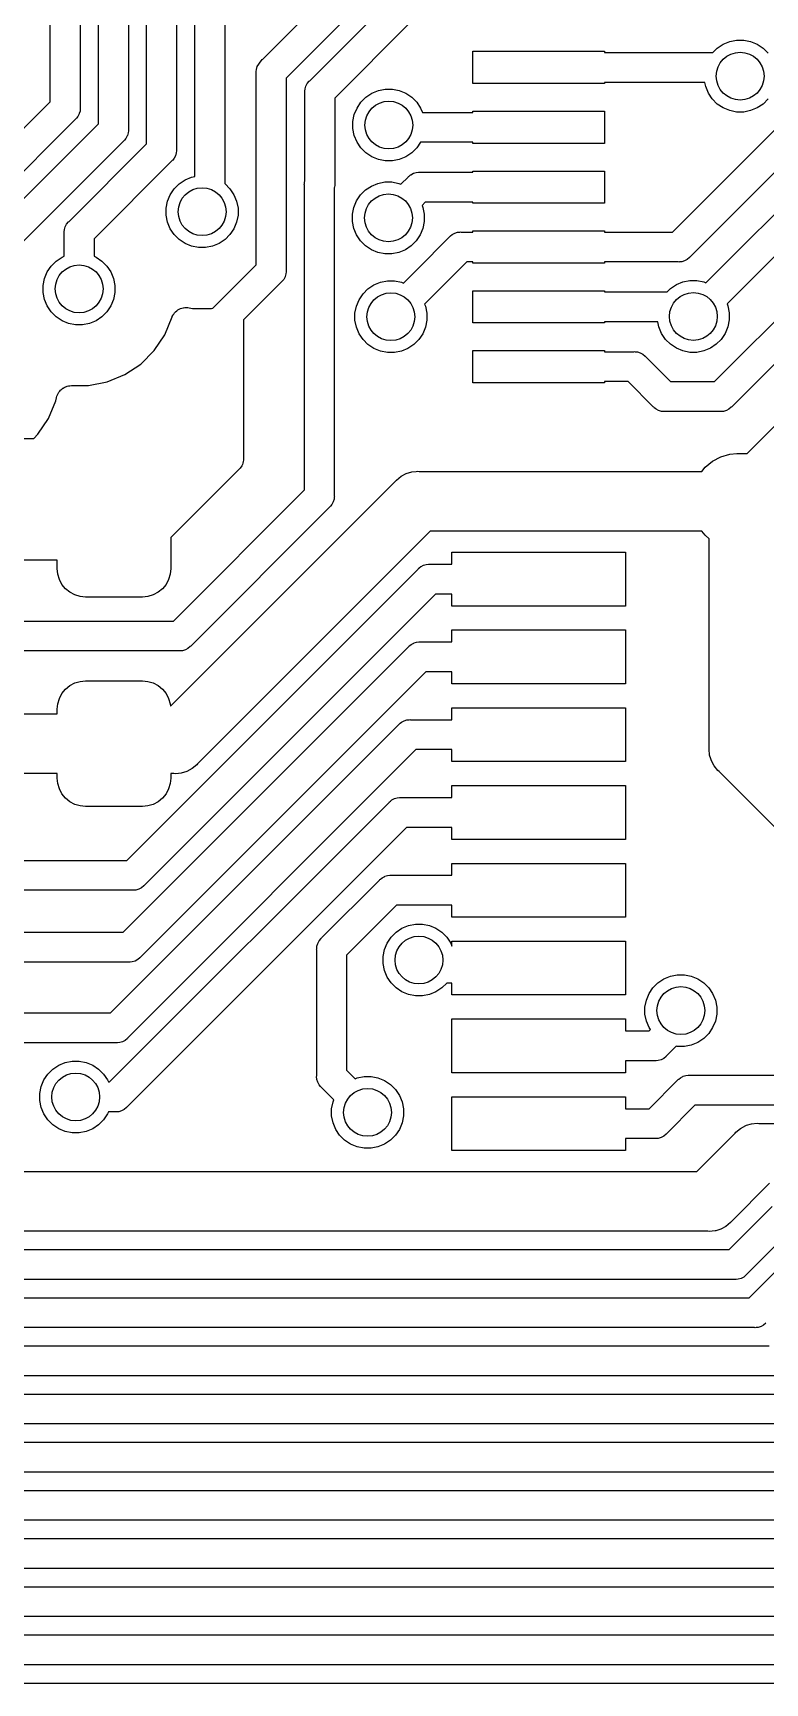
# Model space of a CAD drawing. Extents: x 3.61 to 7.55, y -5.8 to -3.38.
# Drawn here: x 6.06 to 6.301, y -4.994 to -4.451 of the extents above; entities that cross this region are included whole.
import ezdxf

# ---------------------------------------------------------------- set-up
doc = ezdxf.new("R2010")
doc.units = 0
doc.header["$MEASUREMENT"] = 0
doc.layers.add('BLACK', color=7, linetype='CONTINUOUS')

msp = doc.modelspace()

# ---------------------------------------------------------------- linework, layer by layer
at = {"layer": 'BLACK', "linetype": 'CONTINUOUS'}
for p, q in [((6.06566, -4.47392), (6.06566, -4.3603)), ((6.0755, -4.36209), (6.0755, -4.47572)), ((6.0815, -4.48113), (6.0815, -4.36686)), ((6.09135, -4.36866), (6.09135, -4.48292)), ((6.09735, -4.4877), (6.09735, -4.37342)), ((6.10719, -4.37522), (6.10719, -4.48949)), ((6.11319, -4.49848), (6.11319, -4.37998)), ((6.12303, -4.38178), (6.12303, -4.50079)), ((6.27044, -4.51673), (6.38615, -4.40102)), ((6.39438, -4.40671), (6.27613, -4.52496)), ((6.28578, -4.52904), (6.40199, -4.41282)), ((6.13558, -4.45982), (6.17548, -4.41992)), ((6.41022, -4.41851), (6.29274, -4.536)), ((6.18117, -4.42815), (6.14326, -4.46606)), ((6.15101, -4.46697), (6.17838, -4.4396)), ((6.29493, -4.58957), (6.44352, -4.44097)), ((6.18407, -4.44783), (6.15924, -4.47266)), ((6.28372, -4.45768), (6.28514, -4.45626)), ((6.28514, -4.45626), (6.28707, -4.45497)), ((6.28707, -4.45497), (6.28922, -4.45408)), ((6.28922, -4.45408), (6.2915, -4.45362)), ((6.2915, -4.45362), (6.29383, -4.45362)), ((6.29383, -4.45362), (6.29611, -4.45408)), ((6.29611, -4.45408), (6.29826, -4.45497)), ((6.29826, -4.45497), (6.30019, -4.45626)), ((6.30019, -4.45626), (6.30184, -4.45791)), ((6.13377, -4.4623), (6.13423, -4.46145)), ((6.13423, -4.46145), (6.13469, -4.46088)), ((6.13469, -4.46088), (6.13478, -4.46073)), ((6.13478, -4.46073), (6.13539, -4.45998)), ((6.13539, -4.45998), (6.13558, -4.45982)), ((6.20472, -4.46791), (6.20472, -4.45728)), ((6.20472, -4.45728), (6.24803, -4.45728)), ((6.24803, -4.45728), (6.24803, -4.45768)), ((6.24803, -4.45768), (6.28372, -4.45768)), ((6.1334, -4.46419), (6.13342, -4.46395)), ((6.13342, -4.46444), (6.1334, -4.46419)), ((6.13342, -4.46395), (6.13349, -4.46323)), ((6.13342, -4.46395), (6.13342, -4.46395)), ((6.13342, -4.5275), (6.13342, -4.46444)), ((6.13349, -4.46323), (6.13377, -4.4623)), ((6.14326, -4.46606), (6.14326, -4.5293)), ((6.1502, -4.46788), (6.15082, -4.46713)), ((6.15082, -4.46713), (6.15101, -4.46697)), ((6.14937, -4.47063), (6.14939, -4.47038)), ((6.14939, -4.47087), (6.14937, -4.47063)), ((6.14939, -4.47038), (6.14947, -4.46966)), ((6.14939, -4.47038), (6.14939, -4.47038)), ((6.1494, -4.49999), (6.14939, -4.47087)), ((6.14947, -4.46966), (6.14975, -4.46873)), ((6.14975, -4.46873), (6.1502, -4.46788)), ((6.15924, -4.47266), (6.15924, -4.50078)), ((6.16787, -4.47401), (6.16952, -4.47236)), ((6.16952, -4.47236), (6.17145, -4.47107)), ((6.17145, -4.47107), (6.1736, -4.47018)), ((6.1736, -4.47018), (6.17589, -4.46973)), ((6.17589, -4.46973), (6.17821, -4.46973)), ((6.17821, -4.46973), (6.18049, -4.47018)), ((6.18049, -4.47018), (6.18264, -4.47107)), ((6.18264, -4.47107), (6.18458, -4.47236)), ((6.18458, -4.47236), (6.18622, -4.47401)), ((6.24803, -4.46791), (6.20472, -4.46791)), ((6.28104, -4.46752), (6.24803, -4.46752)), ((6.24803, -4.46752), (6.24803, -4.46791)), ((6.28131, -4.46888), (6.28104, -4.46752)), ((6.2822, -4.47103), (6.28131, -4.46888)), ((6.28349, -4.47296), (6.2822, -4.47103)), ((5.98812, -4.55147), (6.06566, -4.47392)), ((6.07515, -4.47786), (6.07469, -4.47871)), ((6.07518, -4.47776), (6.07515, -4.47786)), ((6.07543, -4.47693), (6.07518, -4.47776)), ((6.0755, -4.4762), (6.07543, -4.47693)), ((6.0755, -4.47572), (6.07553, -4.47596)), ((6.07553, -4.47596), (6.0755, -4.4762)), ((6.0755, -4.4762), (6.0755, -4.4762)), ((6.16524, -4.48037), (6.16569, -4.47809)), ((6.16569, -4.47809), (6.16658, -4.47594)), ((6.16658, -4.47594), (6.16787, -4.47401)), ((6.18622, -4.47401), (6.18752, -4.47594)), ((6.18752, -4.47594), (6.1881, -4.47736)), ((6.1881, -4.47736), (6.20472, -4.47736)), ((6.20472, -4.47736), (6.20472, -4.47697)), ((6.20472, -4.47697), (6.24803, -4.47697)), ((6.24803, -4.47697), (6.24803, -4.4876)), ((6.28514, -4.47461), (6.28349, -4.47296)), ((6.28707, -4.4759), (6.28514, -4.47461)), ((6.28922, -4.47679), (6.28707, -4.4759)), ((6.2915, -4.47725), (6.28922, -4.47679)), ((6.29383, -4.47725), (6.2915, -4.47725)), ((6.29611, -4.47679), (6.29383, -4.47725)), ((6.29826, -4.4759), (6.29611, -4.47679)), ((6.30019, -4.47461), (6.29826, -4.4759)), ((6.30184, -4.47296), (6.30019, -4.47461)), ((6.07389, -4.47961), (5.99709, -4.55641)), ((6.03358, -4.52905), (6.0815, -4.48113)), ((6.07408, -4.47946), (6.07389, -4.47961)), ((6.07425, -4.47925), (6.07408, -4.47946)), ((6.07469, -4.47871), (6.07425, -4.47925)), ((6.09135, -4.48341), (6.09127, -4.48413)), ((6.09135, -4.48292), (6.09137, -4.48317)), ((6.09137, -4.48317), (6.09135, -4.48341)), ((6.09135, -4.48341), (6.09135, -4.48341)), ((6.16524, -4.4827), (6.16524, -4.48037)), ((6.16569, -4.48498), (6.16524, -4.4827)), ((6.08973, -4.48682), (6.04181, -4.53474)), ((6.07182, -4.51322), (6.09735, -4.4877)), ((6.08992, -4.48666), (6.08973, -4.48682)), ((6.09007, -4.48647), (6.08992, -4.48666)), ((6.09054, -4.48591), (6.09007, -4.48647)), ((6.09007, -4.48647), (6.09007, -4.48647)), ((6.09099, -4.48506), (6.09054, -4.48591)), ((6.09102, -4.48497), (6.09099, -4.48506)), ((6.09127, -4.48413), (6.09102, -4.48497)), ((6.16658, -4.48713), (6.16569, -4.48498)), ((6.16787, -4.48907), (6.16658, -4.48713)), ((6.18747, -4.4872), (6.18622, -4.48907)), ((6.20472, -4.4872), (6.18747, -4.4872)), ((6.20472, -4.4876), (6.20472, -4.4872)), ((6.24803, -4.4876), (6.20472, -4.4876)), ((6.10558, -4.49339), (6.08005, -4.51891)), ((6.10576, -4.49323), (6.10558, -4.49339)), ((6.10592, -4.49305), (6.10576, -4.49323)), ((6.10638, -4.49248), (6.10592, -4.49305)), ((6.10592, -4.49305), (6.10592, -4.49305)), ((6.10639, -4.49245), (6.10638, -4.49248)), ((6.10684, -4.49163), (6.10639, -4.49245)), ((6.10712, -4.4907), (6.10684, -4.49163)), ((6.10719, -4.48998), (6.10712, -4.4907)), ((6.10719, -4.48949), (6.10721, -4.48974)), ((6.10721, -4.48974), (6.10719, -4.48998)), ((6.10719, -4.48998), (6.10719, -4.48998)), ((6.16952, -4.49071), (6.16787, -4.48907)), ((6.17145, -4.492), (6.16952, -4.49071)), ((6.1736, -4.49289), (6.17145, -4.492)), ((6.17589, -4.49335), (6.1736, -4.49289)), ((6.17821, -4.49335), (6.17589, -4.49335)), ((6.18049, -4.49289), (6.17821, -4.49335)), ((6.18264, -4.492), (6.18049, -4.49289)), ((6.18458, -4.49071), (6.18264, -4.492)), ((6.18622, -4.48907), (6.18458, -4.49071)), ((6.10808, -4.50086), (6.11001, -4.49957)), ((6.11001, -4.49957), (6.11216, -4.49868)), ((6.11216, -4.49868), (6.11319, -4.49848)), ((6.18104, -4.50099), (6.18337, -4.49866)), ((6.18337, -4.49866), (6.18352, -4.49847)), ((6.18352, -4.49847), (6.18371, -4.49832)), ((6.18371, -4.49832), (6.18417, -4.49794)), ((6.18371, -4.49832), (6.18371, -4.49832)), ((6.18417, -4.49794), (6.18427, -4.49786)), ((6.18427, -4.49786), (6.18512, -4.4974)), ((6.18512, -4.4974), (6.18605, -4.49712)), ((6.18605, -4.49712), (6.18677, -4.49705)), ((6.18677, -4.49705), (6.18702, -4.49702)), ((6.18677, -4.49705), (6.18677, -4.49705)), ((6.18702, -4.49702), (6.18726, -4.49705)), ((6.18726, -4.49705), (6.20472, -4.49705)), ((6.20472, -4.49705), (6.20472, -4.49665)), ((6.20472, -4.49665), (6.24803, -4.49665)), ((6.24803, -4.49665), (6.24803, -4.50728)), ((6.10425, -4.50659), (6.10514, -4.50444)), ((6.10514, -4.50444), (6.10644, -4.50251)), ((6.10644, -4.50251), (6.10808, -4.50086)), ((6.12303, -4.50079), (6.12314, -4.50086)), ((6.12314, -4.50086), (6.12478, -4.50251)), ((6.12478, -4.50251), (6.12608, -4.50444)), ((6.12608, -4.50444), (6.12697, -4.50659)), ((6.14924, -4.50116), (6.14926, -4.50091)), ((6.14926, -4.5014), (6.14924, -4.50116)), ((6.14926, -4.50091), (6.14933, -4.50019)), ((6.14926, -4.50091), (6.14926, -4.50091)), ((6.14926, -4.60159), (6.14926, -4.5014)), ((6.14933, -4.50019), (6.1494, -4.49999)), ((6.15917, -4.50199), (6.15911, -4.50219)), ((6.15911, -4.50219), (6.15911, -4.60338)), ((6.15924, -4.50127), (6.15917, -4.50199)), ((6.15924, -4.50078), (6.15926, -4.50102)), ((6.15926, -4.50102), (6.15924, -4.50127)), ((6.15924, -4.50127), (6.15924, -4.50127)), ((6.16645, -4.50647), (6.16774, -4.50454)), ((6.16774, -4.50454), (6.16939, -4.50289)), ((6.16939, -4.50289), (6.17132, -4.5016)), ((6.17132, -4.5016), (6.17347, -4.50071)), ((6.17347, -4.50071), (6.17575, -4.50026)), ((6.17575, -4.50026), (6.17808, -4.50026)), ((6.17808, -4.50026), (6.18036, -4.50071)), ((6.18036, -4.50071), (6.18104, -4.50099)), ((6.1038, -4.50887), (6.10425, -4.50659)), ((6.1038, -4.5112), (6.1038, -4.50887)), ((6.12697, -4.50659), (6.12742, -4.50887)), ((6.12742, -4.50887), (6.12742, -4.5112)), ((6.16511, -4.5109), (6.16556, -4.50862)), ((6.16556, -4.50862), (6.16645, -4.50647)), ((6.18905, -4.50689), (6.188, -4.50795)), ((6.188, -4.50795), (6.18827, -4.50862)), ((6.18827, -4.50862), (6.18873, -4.5109)), ((6.20472, -4.50689), (6.18905, -4.50689)), ((6.20472, -4.50728), (6.20472, -4.50689)), ((6.24803, -4.50728), (6.20472, -4.50728)), ((6.07021, -4.51663), (6.07028, -4.51591)), ((6.07028, -4.51591), (6.07056, -4.51498)), ((6.07056, -4.51498), (6.07102, -4.51413)), ((6.07102, -4.51413), (6.07163, -4.51338)), ((6.07163, -4.51338), (6.07182, -4.51322)), ((6.10425, -4.51348), (6.1038, -4.5112)), ((6.10514, -4.51563), (6.10425, -4.51348)), ((6.10644, -4.51757), (6.10514, -4.51563)), ((6.12608, -4.51563), (6.12478, -4.51757)), ((6.12697, -4.51348), (6.12608, -4.51563)), ((6.12742, -4.5112), (6.12697, -4.51348)), ((6.16511, -4.51323), (6.16511, -4.5109)), ((6.16556, -4.51551), (6.16511, -4.51323)), ((6.16645, -4.51766), (6.16556, -4.51551)), ((6.18827, -4.51551), (6.18738, -4.51766)), ((6.18873, -4.51323), (6.18827, -4.51551)), ((6.18873, -4.5109), (6.18873, -4.51323)), ((6.07019, -4.51687), (6.07021, -4.51663)), ((6.07021, -4.51711), (6.07019, -4.51687)), ((6.07021, -4.51663), (6.07021, -4.51663)), ((6.07021, -4.52469), (6.07021, -4.51711)), ((6.08005, -4.51891), (6.08005, -4.52469)), ((6.10808, -4.51921), (6.10644, -4.51757)), ((6.11001, -4.5205), (6.10808, -4.51921)), ((6.11216, -4.52139), (6.11001, -4.5205)), ((6.11445, -4.52185), (6.11216, -4.52139)), ((6.11905, -4.52139), (6.11677, -4.52185)), ((6.1212, -4.5205), (6.11905, -4.52139)), ((6.12314, -4.51921), (6.1212, -4.5205)), ((6.12478, -4.51757), (6.12314, -4.51921)), ((6.16774, -4.5196), (6.16645, -4.51766)), ((6.16939, -4.52124), (6.16774, -4.5196)), ((6.17132, -4.52253), (6.16939, -4.52124)), ((6.18445, -4.52124), (6.18251, -4.52253)), ((6.18609, -4.5196), (6.18445, -4.52124)), ((6.18738, -4.51766), (6.18609, -4.5196)), ((6.18622, -4.52913), (6.19701, -4.51834)), ((6.19701, -4.51834), (6.19716, -4.51816)), ((6.19716, -4.51816), (6.19735, -4.518)), ((6.19735, -4.518), (6.19791, -4.51754)), ((6.19735, -4.518), (6.19735, -4.518)), ((6.19791, -4.51754), (6.19877, -4.51708)), ((6.19791, -4.51754), (6.19791, -4.51754)), ((6.19791, -4.51754), (6.19791, -4.51754)), ((6.19877, -4.51708), (6.19969, -4.5168)), ((6.19969, -4.5168), (6.20042, -4.51673)), ((6.20042, -4.51673), (6.20066, -4.51671)), ((6.20042, -4.51673), (6.20042, -4.51673)), ((6.20066, -4.51671), (6.2009, -4.51673)), ((6.2009, -4.51673), (6.20472, -4.51673)), ((6.20472, -4.51673), (6.20472, -4.51634)), ((6.20472, -4.51634), (6.24803, -4.51634)), ((6.24803, -4.51634), (6.24803, -4.51673)), ((6.24803, -4.51673), (6.27044, -4.51673)), ((6.28419, -4.56594), (6.33108, -4.51906)), ((6.06596, -4.52791), (6.0676, -4.52626)), ((6.0676, -4.52626), (6.06954, -4.52497)), ((6.06954, -4.52497), (6.07021, -4.52469)), ((6.08005, -4.52469), (6.08072, -4.52497)), ((6.08072, -4.52497), (6.08266, -4.52626)), ((6.08266, -4.52626), (6.0843, -4.52791)), ((6.11677, -4.52185), (6.11445, -4.52185)), ((6.17347, -4.52342), (6.17132, -4.52253)), ((6.17575, -4.52388), (6.17347, -4.52342)), ((6.17808, -4.52388), (6.17575, -4.52388)), ((6.18036, -4.52342), (6.17808, -4.52388)), ((6.18251, -4.52253), (6.18036, -4.52342)), ((6.2027, -4.52657), (6.19318, -4.53609)), ((6.20472, -4.52657), (6.2027, -4.52657)), ((6.20472, -4.52697), (6.20472, -4.52657)), ((6.24803, -4.52697), (6.20472, -4.52697)), ((6.27223, -4.52657), (6.24803, -4.52657)), ((6.24803, -4.52657), (6.24803, -4.52697)), ((6.27247, -4.5266), (6.27223, -4.52657)), ((6.27272, -4.52657), (6.27247, -4.5266)), ((6.27344, -4.5265), (6.27272, -4.52657)), ((6.27272, -4.52657), (6.27272, -4.52657)), ((6.27437, -4.52622), (6.27344, -4.5265)), ((6.27522, -4.52577), (6.27437, -4.52622)), ((6.27597, -4.52515), (6.27522, -4.52577)), ((6.27613, -4.52496), (6.27597, -4.52515)), ((6.33804, -4.52602), (6.28988, -4.57418)), ((6.06332, -4.53427), (6.06377, -4.53199)), ((6.06377, -4.53199), (6.06466, -4.52984)), ((6.06466, -4.52984), (6.06596, -4.52791)), ((6.0843, -4.52791), (6.0856, -4.52984)), ((6.0856, -4.52984), (6.08649, -4.53199)), ((6.08649, -4.53199), (6.08694, -4.53427)), ((6.11916, -4.54177), (6.13342, -4.5275)), ((6.14245, -4.53229), (6.14199, -4.53285)), ((6.14291, -4.53143), (6.14245, -4.53229)), ((6.14293, -4.53138), (6.14291, -4.53143)), ((6.14319, -4.53051), (6.14293, -4.53138)), ((6.14326, -4.52978), (6.14319, -4.53051)), ((6.14326, -4.5293), (6.14329, -4.52954)), ((6.14329, -4.52954), (6.14326, -4.52978)), ((6.14326, -4.52978), (6.14326, -4.52978)), ((6.18184, -4.53351), (6.18622, -4.52913)), ((6.18622, -4.52913), (6.18622, -4.52913)), ((6.28139, -4.53342), (6.28578, -4.52904)), ((6.28578, -4.52904), (6.28578, -4.52904)), ((6.06332, -4.5366), (6.06332, -4.53427)), ((6.06377, -4.53888), (6.06332, -4.5366)), ((6.08694, -4.5366), (6.08649, -4.53888)), ((6.08694, -4.53427), (6.08694, -4.5366)), ((6.14165, -4.53319), (6.12924, -4.5456)), ((6.14184, -4.53304), (6.14165, -4.53319)), ((6.14199, -4.53285), (6.14184, -4.53304)), ((6.14199, -4.53285), (6.14199, -4.53285)), ((6.16725, -4.539), (6.16855, -4.53706)), ((6.16855, -4.53706), (6.17019, -4.53542)), ((6.17019, -4.53542), (6.17213, -4.53412)), ((6.17213, -4.53412), (6.17428, -4.53323)), ((6.17428, -4.53323), (6.17656, -4.53278)), ((6.17656, -4.53278), (6.17888, -4.53278)), ((6.17888, -4.53278), (6.18117, -4.53323)), ((6.18117, -4.53323), (6.18184, -4.53351)), ((6.19318, -4.53609), (6.1888, -4.54047)), ((6.19318, -4.53609), (6.19318, -4.53609)), ((6.20472, -4.54665), (6.20472, -4.53602)), ((6.20472, -4.53602), (6.24803, -4.53602)), ((6.24803, -4.53602), (6.24803, -4.53642)), ((6.24803, -4.53642), (6.26865, -4.53642)), ((6.26865, -4.53642), (6.26975, -4.53533)), ((6.26975, -4.53533), (6.27168, -4.53403)), ((6.27168, -4.53403), (6.27383, -4.53314)), ((6.27383, -4.53314), (6.27611, -4.53269)), ((6.27611, -4.53269), (6.27844, -4.53269)), ((6.27844, -4.53269), (6.28072, -4.53314)), ((6.28072, -4.53314), (6.28139, -4.53342)), ((6.29274, -4.536), (6.28835, -4.54038)), ((6.29274, -4.536), (6.29274, -4.536)), ((6.06466, -4.54103), (6.06377, -4.53888)), ((6.06596, -4.54297), (6.06466, -4.54103)), ((6.0676, -4.54461), (6.06596, -4.54297)), ((6.0843, -4.54297), (6.08266, -4.54461)), ((6.0856, -4.54103), (6.0843, -4.54297)), ((6.08649, -4.53888), (6.0856, -4.54103)), ((6.10656, -4.54334), (6.10686, -4.54298)), ((6.10686, -4.54298), (6.10687, -4.54297)), ((6.10687, -4.54297), (6.10689, -4.54295)), ((6.10689, -4.54295), (6.10725, -4.54266)), ((6.10725, -4.54266), (6.10762, -4.54236)), ((6.10762, -4.54236), (6.10763, -4.54235)), ((6.10763, -4.54235), (6.10765, -4.54234)), ((6.10765, -4.54234), (6.10806, -4.54213)), ((6.10806, -4.54213), (6.10848, -4.54191)), ((6.10848, -4.54191), (6.1085, -4.5419)), ((6.1085, -4.5419), (6.10851, -4.54189)), ((6.10851, -4.54189), (6.10897, -4.54176)), ((6.10897, -4.54176), (6.10941, -4.54162)), ((6.10941, -4.54162), (6.10943, -4.54162)), ((6.10943, -4.54162), (6.10945, -4.54162)), ((6.10945, -4.54162), (6.10992, -4.54157)), ((6.10992, -4.54157), (6.11038, -4.54153)), ((6.11038, -4.54153), (6.1104, -4.54153)), ((6.1104, -4.54153), (6.11042, -4.54153)), ((6.11042, -4.54153), (6.11089, -4.54158)), ((6.11089, -4.54158), (6.11136, -4.54163)), ((6.11136, -4.54163), (6.11248, -4.54185)), ((6.11248, -4.54185), (6.11874, -4.54185)), ((6.11874, -4.54185), (6.11916, -4.54177)), ((6.16591, -4.54343), (6.16636, -4.54115)), ((6.16636, -4.54115), (6.16725, -4.539)), ((6.1888, -4.54047), (6.18908, -4.54115)), ((6.18908, -4.54115), (6.18953, -4.54343)), ((6.28835, -4.54038), (6.28863, -4.54105)), ((6.28863, -4.54105), (6.28909, -4.54334)), ((6.06954, -4.5459), (6.0676, -4.54461)), ((6.07168, -4.5468), (6.06954, -4.5459)), ((6.07397, -4.54725), (6.07168, -4.5468)), ((6.07629, -4.54725), (6.07397, -4.54725)), ((6.07858, -4.5468), (6.07629, -4.54725)), ((6.08072, -4.5459), (6.07858, -4.5468)), ((6.08266, -4.54461), (6.08072, -4.5459)), ((6.10332, -4.55051), (6.10576, -4.54462)), ((6.10576, -4.54462), (6.10577, -4.54459)), ((6.10577, -4.54459), (6.10579, -4.54455)), ((6.10577, -4.54459), (6.10577, -4.54459)), ((6.10577, -4.54459), (6.10577, -4.54459)), ((6.10579, -4.54455), (6.10601, -4.54414)), ((6.10601, -4.54414), (6.10624, -4.54373)), ((6.10624, -4.54373), (6.10625, -4.54371)), ((6.10625, -4.54371), (6.10626, -4.5437)), ((6.10626, -4.5437), (6.10656, -4.54334)), ((6.12924, -4.5456), (6.12926, -4.54585)), ((6.12926, -4.54585), (6.12926, -4.59123)), ((6.16591, -4.54575), (6.16591, -4.54343)), ((6.16636, -4.54804), (6.16591, -4.54575)), ((6.16725, -4.55019), (6.16636, -4.54804)), ((6.18908, -4.54804), (6.18819, -4.55019)), ((6.18953, -4.54575), (6.18908, -4.54804)), ((6.18953, -4.54343), (6.18953, -4.54575)), ((6.24803, -4.54665), (6.20472, -4.54665)), ((6.26558, -4.54626), (6.24803, -4.54626)), ((6.24803, -4.54626), (6.24803, -4.54665)), ((6.26592, -4.54794), (6.26558, -4.54626)), ((6.26681, -4.55009), (6.26592, -4.54794)), ((6.28863, -4.54794), (6.28774, -4.55009)), ((6.28909, -4.54566), (6.28863, -4.54794)), ((6.28909, -4.54334), (6.28909, -4.54566)), ((6.09984, -4.55572), (6.10332, -4.55051)), ((6.16855, -4.55212), (6.16725, -4.55019)), ((6.17019, -4.55377), (6.16855, -4.55212)), ((6.17213, -4.55506), (6.17019, -4.55377)), ((6.18525, -4.55377), (6.18332, -4.55506)), ((6.1869, -4.55212), (6.18525, -4.55377)), ((6.18819, -4.55019), (6.1869, -4.55212)), ((6.2681, -4.55203), (6.26681, -4.55009)), ((6.26975, -4.55367), (6.2681, -4.55203)), ((6.27168, -4.55497), (6.26975, -4.55367)), ((6.2848, -4.55367), (6.28287, -4.55497)), ((6.28645, -4.55203), (6.2848, -4.55367)), ((6.28774, -4.55009), (6.28645, -4.55203)), ((6.09541, -4.56015), (6.09984, -4.55572)), ((6.17428, -4.55595), (6.17213, -4.55506)), ((6.17656, -4.5564), (6.17428, -4.55595)), ((6.17888, -4.5564), (6.17656, -4.5564)), ((6.18117, -4.55595), (6.17888, -4.5564)), ((6.18332, -4.55506), (6.18117, -4.55595)), ((6.20472, -4.56634), (6.20472, -4.55571)), ((6.20472, -4.55571), (6.24803, -4.55571)), ((6.24803, -4.55571), (6.24803, -4.5561)), ((6.24803, -4.5561), (6.25763, -4.5561)), ((6.25763, -4.5561), (6.25787, -4.55608)), ((6.25787, -4.55608), (6.25812, -4.5561)), ((6.25812, -4.5561), (6.25812, -4.5561)), ((6.25812, -4.5561), (6.25884, -4.55617)), ((6.25884, -4.55617), (6.25977, -4.55645)), ((6.25977, -4.55645), (6.26062, -4.55691)), ((6.26062, -4.55691), (6.26137, -4.55753)), ((6.26137, -4.55753), (6.26152, -4.55771)), ((6.26152, -4.55771), (6.26975, -4.56594)), ((6.27383, -4.55586), (6.27168, -4.55497)), ((6.27611, -4.55631), (6.27383, -4.55586)), ((6.27844, -4.55631), (6.27611, -4.55631)), ((6.28072, -4.55586), (6.27844, -4.55631)), ((6.28287, -4.55497), (6.28072, -4.55586)), ((6.08441, -4.56603), (6.0902, -4.56363)), ((6.0902, -4.56363), (6.09541, -4.56015)), ((6.06783, -4.57076), (6.06797, -4.57031)), ((6.06797, -4.57031), (6.06798, -4.57029)), ((6.06798, -4.57029), (6.06799, -4.57028)), ((6.06799, -4.57028), (6.06822, -4.56986)), ((6.06822, -4.56986), (6.06844, -4.56945)), ((6.06844, -4.56945), (6.06845, -4.56944)), ((6.06845, -4.56944), (6.06846, -4.56942)), ((6.06846, -4.56942), (6.06876, -4.56906)), ((6.06876, -4.56906), (6.06906, -4.5687)), ((6.06906, -4.5687), (6.06907, -4.56869)), ((6.06907, -4.56869), (6.06909, -4.56867)), ((6.06909, -4.56867), (6.06945, -4.56838)), ((6.06945, -4.56838), (6.06982, -4.56808)), ((6.06982, -4.56808), (6.06983, -4.56808)), ((6.06983, -4.56808), (6.06985, -4.56806)), ((6.06985, -4.56806), (6.07026, -4.56785)), ((6.07026, -4.56785), (6.07068, -4.56763)), ((6.07068, -4.56763), (6.0707, -4.56762)), ((6.0707, -4.56762), (6.07071, -4.56761)), ((6.07071, -4.56761), (6.07116, -4.56748)), ((6.07116, -4.56748), (6.07161, -4.56734)), ((6.07161, -4.56734), (6.07163, -4.56734)), ((6.07163, -4.56734), (6.07165, -4.56734)), ((6.07165, -4.56734), (6.07212, -4.56729)), ((6.07212, -4.56729), (6.07258, -4.56725)), ((6.07258, -4.56725), (6.07826, -4.56725)), ((6.07826, -4.56725), (6.08441, -4.56603)), ((6.24803, -4.56634), (6.20472, -4.56634)), ((6.25584, -4.56594), (6.24803, -4.56594)), ((6.24803, -4.56594), (6.24803, -4.56634)), ((6.26407, -4.57418), (6.25584, -4.56594)), ((6.26975, -4.56594), (6.28419, -4.56594)), ((6.06508, -4.57806), (6.06748, -4.57227)), ((6.06748, -4.57227), (6.06768, -4.57127)), ((6.06768, -4.57124), (6.06769, -4.57121)), ((6.06768, -4.57127), (6.06768, -4.57124)), ((6.06768, -4.57124), (6.06768, -4.57124)), ((6.06768, -4.57124), (6.06768, -4.57124)), ((6.06769, -4.57121), (6.06783, -4.57076)), ((6.26422, -4.57436), (6.26407, -4.57418)), ((6.26441, -4.57452), (6.26422, -4.57436)), ((6.26487, -4.5749), (6.26441, -4.57452)), ((6.26441, -4.57452), (6.26441, -4.57452)), ((6.26497, -4.57498), (6.26487, -4.5749)), ((6.26582, -4.57543), (6.26497, -4.57498)), ((6.26675, -4.57572), (6.26582, -4.57543)), ((6.26748, -4.57579), (6.26675, -4.57572)), ((6.26772, -4.57581), (6.26748, -4.57579)), ((6.26748, -4.57579), (6.26748, -4.57579)), ((6.26796, -4.57579), (6.26772, -4.57581)), ((6.28599, -4.57579), (6.26796, -4.57579)), ((6.28623, -4.57581), (6.28599, -4.57579)), ((6.28647, -4.57579), (6.28623, -4.57581)), ((6.2872, -4.57572), (6.28647, -4.57579)), ((6.28647, -4.57579), (6.28647, -4.57579)), ((6.28812, -4.57543), (6.2872, -4.57572)), ((6.28898, -4.57498), (6.28812, -4.57543)), ((6.28973, -4.57436), (6.28898, -4.57498)), ((6.28988, -4.57418), (6.28973, -4.57436)), ((6.0616, -4.58327), (6.06508, -4.57806)), ((5.96507, -4.58465), (6.06023, -4.58465)), ((6.06023, -4.58465), (6.0616, -4.58327)), ((6.12921, -4.59176), (6.12917, -4.59222)), ((6.12926, -4.5913), (6.12921, -4.59176)), ((6.12926, -4.59123), (6.12926, -4.59125)), ((6.12926, -4.59125), (6.12926, -4.59125)), ((6.12926, -4.59125), (6.12926, -4.59125)), ((6.12926, -4.59125), (6.12926, -4.5913)), ((6.28113, -4.59413), (6.28353, -4.59216)), ((6.28353, -4.59216), (6.28627, -4.5907)), ((6.28627, -4.5907), (6.28924, -4.58979)), ((6.28924, -4.58979), (6.29155, -4.58957)), ((6.29155, -4.58957), (6.29493, -4.58957)), ((6.1278, -4.59477), (6.10531, -4.61725)), ((6.12809, -4.59441), (6.1278, -4.59477)), ((6.12839, -4.59406), (6.12809, -4.59441)), ((6.1284, -4.59403), (6.12839, -4.59406)), ((6.12842, -4.59401), (6.1284, -4.59403)), ((6.12864, -4.59361), (6.12842, -4.59401)), ((6.12886, -4.5932), (6.12864, -4.59361)), ((6.12887, -4.59318), (6.12886, -4.5932)), ((6.12888, -4.59315), (6.12887, -4.59318)), ((6.12901, -4.59271), (6.12888, -4.59315)), ((6.12915, -4.59227), (6.12901, -4.59271)), ((6.12916, -4.59224), (6.12915, -4.59227)), ((6.12917, -4.59222), (6.12916, -4.59224)), ((6.17956, -4.59832), (6.18106, -4.59709)), ((6.18106, -4.59709), (6.18277, -4.59618)), ((6.18277, -4.59618), (6.18462, -4.59561)), ((6.18462, -4.59561), (6.18607, -4.59547)), ((6.18607, -4.59547), (6.18655, -4.59542)), ((6.18607, -4.59547), (6.18607, -4.59547)), ((6.18655, -4.59542), (6.18703, -4.59547)), ((6.18703, -4.59547), (6.28003, -4.59547)), ((6.28003, -4.59547), (6.28113, -4.59413)), ((6.10522, -4.67273), (6.17925, -4.5987)), ((6.10617, -4.64469), (6.14926, -4.60159)), ((6.17925, -4.5987), (6.17956, -4.59832)), ((6.15749, -4.60728), (6.11185, -4.65292)), ((6.15768, -4.60712), (6.15749, -4.60728)), ((6.15784, -4.60693), (6.15768, -4.60712)), ((6.15828, -4.60639), (6.15784, -4.60693)), ((6.15784, -4.60693), (6.15784, -4.60693)), ((6.1583, -4.60637), (6.15828, -4.60639)), ((6.15875, -4.60552), (6.1583, -4.60637)), ((6.15904, -4.60459), (6.15875, -4.60552)), ((6.15911, -4.60387), (6.15904, -4.60459)), ((6.15911, -4.60338), (6.15913, -4.60363)), ((6.15913, -4.60363), (6.15911, -4.60387)), ((6.15911, -4.60387), (6.15911, -4.60387)), ((6.10531, -4.61725), (6.10531, -4.62746)), ((6.19063, -4.61516), (6.11413, -4.69166)), ((6.28003, -4.61516), (6.19063, -4.61516)), ((6.28113, -4.6165), (6.28003, -4.61516)), ((6.28248, -4.61761), (6.28113, -4.6165)), ((6.28248, -4.68637), (6.28248, -4.61761)), ((6.06791, -4.62469), (5.80494, -4.62469)), ((6.06791, -4.62746), (6.06791, -4.62469)), ((6.19783, -4.62598), (6.19783, -4.62205)), ((6.19783, -4.62205), (6.25492, -4.62205)), ((6.25492, -4.62205), (6.25492, -4.63976)), ((6.06809, -4.62928), (6.06791, -4.62746)), ((6.06863, -4.63104), (6.06809, -4.62928)), ((6.09085, -4.72343), (6.18667, -4.6276)), ((6.10514, -4.62928), (6.1046, -4.63104)), ((6.10531, -4.62746), (6.10514, -4.62928)), ((6.18667, -4.6276), (6.18683, -4.62741)), ((6.18683, -4.62741), (6.18702, -4.62726)), ((6.18702, -4.62725), (6.18758, -4.62679)), ((6.18702, -4.62726), (6.18702, -4.62725)), ((6.18758, -4.62679), (6.18774, -4.62671)), ((6.18774, -4.62671), (6.18843, -4.62634)), ((6.18843, -4.62634), (6.18936, -4.62606)), ((6.18936, -4.62606), (6.19008, -4.62598)), ((6.19008, -4.62598), (6.19033, -4.62596)), ((6.19008, -4.62598), (6.19008, -4.62598)), ((6.19033, -4.62596), (6.19057, -4.62598)), ((6.19057, -4.62598), (6.19783, -4.62598)), ((6.06949, -4.63266), (6.06863, -4.63104)), ((6.07065, -4.63407), (6.06949, -4.63266)), ((6.07207, -4.63524), (6.07065, -4.63407)), ((6.07369, -4.6361), (6.07207, -4.63524)), ((6.10116, -4.63524), (6.09954, -4.6361)), ((6.10258, -4.63407), (6.10116, -4.63524)), ((6.10374, -4.63266), (6.10258, -4.63407)), ((6.1046, -4.63104), (6.10374, -4.63266)), ((6.07544, -4.63663), (6.07369, -4.6361)), ((6.07726, -4.63681), (6.07544, -4.63663)), ((6.09596, -4.63681), (6.07726, -4.63681)), ((6.09779, -4.63663), (6.09596, -4.63681)), ((6.19236, -4.63583), (6.09653, -4.73166)), ((6.09954, -4.6361), (6.09779, -4.63663)), ((6.19783, -4.63583), (6.19236, -4.63583)), ((6.19783, -4.63976), (6.19783, -4.63583)), ((6.25492, -4.63976), (6.19783, -4.63976)), ((5.79421, -4.64469), (6.10617, -4.64469)), ((6.18525, -4.65193), (6.1854, -4.65188)), ((6.1854, -4.65188), (6.18618, -4.65165)), ((6.18618, -4.65165), (6.1869, -4.65157)), ((6.1869, -4.65157), (6.18714, -4.65155)), ((6.1869, -4.65157), (6.1869, -4.65157)), ((6.18714, -4.65155), (6.18738, -4.65157)), ((6.18738, -4.65157), (6.19783, -4.65157)), ((6.19783, -4.65157), (6.19783, -4.64764)), ((6.19783, -4.64764), (6.25492, -4.64764)), ((6.25492, -4.64764), (6.25492, -4.66535)), ((6.10796, -4.65453), (5.79421, -4.65453)), ((6.08963, -4.74705), (6.18349, -4.65319)), ((6.1082, -4.65455), (6.10796, -4.65453)), ((6.10844, -4.65453), (6.1082, -4.65455)), ((6.10845, -4.65453), (6.10844, -4.65453)), ((6.10917, -4.65446), (6.10845, -4.65453)), ((6.1101, -4.65417), (6.10917, -4.65446)), ((6.11095, -4.65372), (6.1101, -4.65417)), ((6.1117, -4.6531), (6.11095, -4.65372)), ((6.11185, -4.65292), (6.1117, -4.6531)), ((6.18349, -4.65319), (6.18364, -4.653)), ((6.18364, -4.653), (6.18394, -4.65275)), ((6.18394, -4.65275), (6.18439, -4.65238)), ((6.18439, -4.65238), (6.18525, -4.65193)), ((6.18918, -4.66142), (6.09532, -4.75528)), ((6.19783, -4.66142), (6.18918, -4.66142)), ((6.19783, -4.66535), (6.19783, -4.66142)), ((6.06949, -4.66853), (6.07065, -4.66711)), ((6.07065, -4.66711), (6.07207, -4.66595)), ((6.07207, -4.66595), (6.07369, -4.66508)), ((6.07369, -4.66508), (6.07544, -4.66455)), ((6.07544, -4.66455), (6.07726, -4.66437)), ((6.07726, -4.66437), (6.09596, -4.66437)), ((6.09596, -4.66437), (6.09779, -4.66455)), ((6.09779, -4.66455), (6.09954, -4.66508)), ((6.09954, -4.66508), (6.10116, -4.66595)), ((6.10116, -4.66595), (6.10258, -4.66711)), ((6.10258, -4.66711), (6.10374, -4.66853)), ((6.25492, -4.66535), (6.19783, -4.66535)), ((6.06791, -4.67372), (6.06809, -4.6719)), ((6.06809, -4.6719), (6.06863, -4.67014)), ((6.06863, -4.67014), (6.06949, -4.66853)), ((6.10374, -4.66853), (6.1046, -4.67014)), ((6.1046, -4.67014), (6.10514, -4.6719)), ((6.10514, -4.6719), (6.10522, -4.67273)), ((6.19783, -4.67717), (6.19783, -4.67323)), ((6.19783, -4.67323), (6.25492, -4.67323)), ((6.25492, -4.67323), (6.25492, -4.69094)), ((5.7403, -4.6752), (6.06791, -4.6752)), ((6.06791, -4.6752), (6.06791, -4.67372)), ((6.08548, -4.7736), (6.1803, -4.67878)), ((6.1803, -4.67878), (6.18046, -4.67859)), ((6.18046, -4.67859), (6.18076, -4.67834)), ((6.18076, -4.67834), (6.18121, -4.67797)), ((6.18121, -4.67797), (6.18206, -4.67752)), ((6.18206, -4.67752), (6.18212, -4.6775)), ((6.18212, -4.6775), (6.18299, -4.67724)), ((6.18299, -4.67724), (6.18371, -4.67717)), ((6.18371, -4.67717), (6.18395, -4.67714)), ((6.18371, -4.67717), (6.18371, -4.67717)), ((6.18395, -4.67714), (6.1842, -4.67717)), ((6.1842, -4.67717), (6.19783, -4.67717)), ((6.18599, -4.68701), (6.09117, -4.78183)), ((6.19783, -4.68701), (6.18599, -4.68701)), ((6.19783, -4.69094), (6.19783, -4.68701)), ((6.28243, -4.68685), (6.28248, -4.68637)), ((6.28262, -4.68878), (6.28243, -4.68685)), ((6.28299, -4.68999), (6.28262, -4.68878)), ((6.06791, -4.69488), (5.7367, -4.69488)), ((6.06791, -4.69636), (6.06791, -4.69488)), ((6.10634, -4.69488), (6.10531, -4.69488)), ((6.10531, -4.69488), (6.10531, -4.69636)), ((6.10683, -4.69493), (6.10634, -4.69488)), ((6.1078, -4.69483), (6.10683, -4.69493)), ((6.10876, -4.69474), (6.1078, -4.69483)), ((6.11061, -4.69418), (6.10876, -4.69474)), ((6.11232, -4.69326), (6.11061, -4.69418)), ((6.11382, -4.69203), (6.11232, -4.69326)), ((6.11413, -4.69166), (6.11382, -4.69203)), ((6.25492, -4.69094), (6.19783, -4.69094)), ((6.28319, -4.69064), (6.28299, -4.68999)), ((6.2841, -4.69235), (6.28319, -4.69064)), ((6.28533, -4.69385), (6.2841, -4.69235)), ((6.28571, -4.69416), (6.28533, -4.69385)), ((6.35597, -4.76443), (6.28571, -4.69416)), ((6.06809, -4.69818), (6.06791, -4.69636)), ((6.06863, -4.69994), (6.06809, -4.69818)), ((6.06949, -4.70155), (6.06863, -4.69994)), ((6.1046, -4.69994), (6.10374, -4.70155)), ((6.10514, -4.69818), (6.1046, -4.69994)), ((6.10531, -4.69636), (6.10514, -4.69818)), ((6.19783, -4.70276), (6.19783, -4.69882)), ((6.19783, -4.69882), (6.25492, -4.69882)), ((6.25492, -4.69882), (6.25492, -4.71654)), ((6.07065, -4.70297), (6.06949, -4.70155)), ((6.07207, -4.70413), (6.07065, -4.70297)), ((6.07369, -4.705), (6.07207, -4.70413)), ((6.07544, -4.70553), (6.07369, -4.705)), ((6.07726, -4.70571), (6.07544, -4.70553)), ((6.09596, -4.70571), (6.07726, -4.70571)), ((6.08515, -4.79634), (6.17712, -4.70437)), ((6.09779, -4.70553), (6.09596, -4.70571)), ((6.09954, -4.705), (6.09779, -4.70553)), ((6.10116, -4.70413), (6.09954, -4.705)), ((6.10258, -4.70297), (6.10116, -4.70413)), ((6.10374, -4.70155), (6.10258, -4.70297)), ((6.17712, -4.70437), (6.17727, -4.70418)), ((6.17727, -4.70418), (6.17757, -4.70394)), ((6.17757, -4.70394), (6.17802, -4.70357)), ((6.17802, -4.70357), (6.17888, -4.70311)), ((6.17888, -4.70311), (6.17889, -4.70311)), ((6.17889, -4.70311), (6.1798, -4.70283)), ((6.1798, -4.70283), (6.18053, -4.70276)), ((6.18053, -4.70276), (6.18077, -4.70273)), ((6.18053, -4.70276), (6.18053, -4.70276)), ((6.18077, -4.70273), (6.18101, -4.70276)), ((6.18101, -4.70276), (6.19783, -4.70276)), ((6.18281, -4.7126), (6.09084, -4.80457)), ((6.19783, -4.7126), (6.18281, -4.7126)), ((6.19783, -4.71654), (6.19783, -4.7126)), ((6.25492, -4.71654), (6.19783, -4.71654)), ((5.81783, -4.72343), (6.09085, -4.72343)), ((6.19783, -4.72835), (6.19783, -4.72441)), ((6.19783, -4.72441), (6.25492, -4.72441)), ((6.25492, -4.72441), (6.25492, -4.74213)), ((6.09264, -4.73327), (5.81783, -4.73327)), ((6.09288, -4.73329), (6.09264, -4.73327)), ((6.09313, -4.73327), (6.09288, -4.73329)), ((6.09385, -4.7332), (6.09313, -4.73327)), ((6.09313, -4.73327), (6.09313, -4.73327)), ((6.09478, -4.73292), (6.09385, -4.7332)), ((6.09563, -4.73246), (6.09478, -4.73292)), ((6.09638, -4.73184), (6.09563, -4.73246)), ((6.09653, -4.73166), (6.09638, -4.73184)), ((6.15492, -4.74897), (6.17393, -4.72996)), ((6.17393, -4.72996), (6.17409, -4.72977)), ((6.17409, -4.72977), (6.17427, -4.72962)), ((6.17427, -4.72962), (6.17428, -4.72962)), ((6.17428, -4.72962), (6.17484, -4.72916)), ((6.17484, -4.72916), (6.17569, -4.7287)), ((6.17569, -4.7287), (6.17575, -4.72868)), ((6.17575, -4.72868), (6.17662, -4.72842)), ((6.17662, -4.72842), (6.17734, -4.72835)), ((6.17734, -4.72835), (6.17758, -4.72832)), ((6.17734, -4.72835), (6.17734, -4.72835)), ((6.17758, -4.72832), (6.17783, -4.72835)), ((6.17783, -4.72835), (6.19783, -4.72835)), ((6.17962, -4.73819), (6.16315, -4.75466)), ((6.19783, -4.73819), (6.17962, -4.73819)), ((6.19783, -4.74213), (6.19783, -4.73819)), ((6.25492, -4.74213), (6.19783, -4.74213)), ((5.90445, -4.74705), (6.08963, -4.74705)), ((6.15412, -4.74988), (6.15473, -4.74913)), ((6.15473, -4.74913), (6.15492, -4.74897)), ((6.17649, -4.75064), (6.17778, -4.7487)), ((6.17778, -4.7487), (6.17943, -4.74706)), ((6.17943, -4.74706), (6.18136, -4.74576)), ((6.18136, -4.74576), (6.18351, -4.74487)), ((6.18351, -4.74487), (6.1858, -4.74442)), ((6.1858, -4.74442), (6.18812, -4.74442)), ((6.18812, -4.74442), (6.1904, -4.74487)), ((6.1904, -4.74487), (6.19255, -4.74576)), ((6.19255, -4.74576), (6.19449, -4.74706)), ((6.19449, -4.74706), (6.19613, -4.7487)), ((6.19613, -4.7487), (6.19743, -4.75064)), ((6.15328, -4.75262), (6.15331, -4.75238)), ((6.15331, -4.75287), (6.15328, -4.75262)), ((6.15331, -4.75238), (6.15338, -4.75166)), ((6.15331, -4.75238), (6.15331, -4.75238)), ((6.15331, -4.79429), (6.15331, -4.75287)), ((6.15338, -4.75166), (6.15366, -4.75073)), ((6.15366, -4.75073), (6.15412, -4.74988)), ((6.16315, -4.75466), (6.16315, -4.79249)), ((6.17515, -4.75507), (6.1756, -4.75279)), ((6.1756, -4.75279), (6.17649, -4.75064)), ((6.19743, -4.75064), (6.19783, -4.75163)), ((6.19783, -4.75163), (6.19783, -4.75)), ((6.19783, -4.75), (6.25492, -4.75)), ((6.25492, -4.75), (6.25492, -4.76772)), ((6.09143, -4.75689), (5.90445, -4.75689)), ((6.09167, -4.75691), (6.09143, -4.75689)), ((6.09191, -4.75689), (6.09167, -4.75691)), ((6.09263, -4.75682), (6.09191, -4.75689)), ((6.09191, -4.75689), (6.09191, -4.75689)), ((6.09356, -4.75654), (6.09263, -4.75682)), ((6.09441, -4.75608), (6.09356, -4.75654)), ((6.09516, -4.75547), (6.09441, -4.75608)), ((6.09532, -4.75528), (6.09516, -4.75547)), ((6.17515, -4.75739), (6.17515, -4.75507)), ((6.1756, -4.75968), (6.17515, -4.75739)), ((6.17649, -4.76183), (6.1756, -4.75968)), ((6.17778, -4.76376), (6.17649, -4.76183)), ((6.17943, -4.76541), (6.17778, -4.76376)), ((6.18136, -4.7667), (6.17943, -4.76541)), ((6.19449, -4.76541), (6.19255, -4.7667)), ((6.19611, -4.76378), (6.19449, -4.76541)), ((6.19783, -4.76378), (6.19611, -4.76378)), ((6.19783, -4.76772), (6.19783, -4.76378)), ((6.26268, -4.76726), (6.26397, -4.76532)), ((6.26397, -4.76532), (6.26562, -4.76368)), ((6.26562, -4.76368), (6.26755, -4.76238)), ((6.26755, -4.76238), (6.2697, -4.76149)), ((6.2697, -4.76149), (6.27198, -4.76104)), ((6.27198, -4.76104), (6.27431, -4.76104)), ((6.27431, -4.76104), (6.27659, -4.76149)), ((6.27659, -4.76149), (6.27874, -4.76238)), ((6.27874, -4.76238), (6.28068, -4.76368)), ((6.28068, -4.76368), (6.28232, -4.76532)), ((6.28232, -4.76532), (6.28361, -4.76726)), ((6.18351, -4.76759), (6.18136, -4.7667)), ((6.1858, -4.76804), (6.18351, -4.76759)), ((6.18812, -4.76804), (6.1858, -4.76804)), ((6.1904, -4.76759), (6.18812, -4.76804)), ((6.19255, -4.7667), (6.1904, -4.76759)), ((6.25492, -4.76772), (6.19783, -4.76772)), ((6.26134, -4.77169), (6.26179, -4.76941)), ((6.26179, -4.76941), (6.26268, -4.76726)), ((6.28361, -4.76726), (6.2845, -4.76941)), ((6.2845, -4.76941), (6.28496, -4.77169)), ((5.99716, -4.7736), (6.08548, -4.7736)), ((6.19783, -4.79331), (6.19783, -4.77559)), ((6.19783, -4.77559), (6.25492, -4.77559)), ((6.25492, -4.77559), (6.25492, -4.77953)), ((6.26134, -4.77401), (6.26134, -4.77169)), ((6.26179, -4.7763), (6.26134, -4.77401)), ((6.26268, -4.77845), (6.26179, -4.7763)), ((6.2845, -4.7763), (6.28361, -4.77845)), ((6.28496, -4.77401), (6.2845, -4.7763)), ((6.28496, -4.77169), (6.28496, -4.77401)), ((6.09101, -4.78202), (6.09026, -4.78264)), ((6.09117, -4.78183), (6.09101, -4.78202)), ((6.25492, -4.77953), (6.26273, -4.77953)), ((6.26313, -4.77912), (6.26268, -4.77845)), ((6.26273, -4.77953), (6.26313, -4.77912)), ((6.28068, -4.78203), (6.27874, -4.78332)), ((6.28232, -4.78038), (6.28068, -4.78203)), ((6.28361, -4.77845), (6.28232, -4.78038)), ((6.08727, -4.78345), (5.99716, -4.78345)), ((6.08752, -4.78347), (6.08727, -4.78345)), ((6.08776, -4.78345), (6.08752, -4.78347)), ((6.08848, -4.78338), (6.08776, -4.78345)), ((6.08776, -4.78345), (6.08776, -4.78345)), ((6.08941, -4.78309), (6.08848, -4.78338)), ((6.09026, -4.78264), (6.08941, -4.78309)), ((6.27159, -4.78458), (6.26841, -4.78776)), ((6.27198, -4.78466), (6.27159, -4.78458)), ((6.27431, -4.78466), (6.27198, -4.78466)), ((6.27659, -4.78421), (6.27431, -4.78466)), ((6.27874, -4.78332), (6.27659, -4.78421)), ((6.06485, -4.79373), (6.06649, -4.79208)), ((6.06649, -4.79208), (6.06843, -4.79079)), ((6.06843, -4.79079), (6.07058, -4.7899)), ((6.07058, -4.7899), (6.07286, -4.78945)), ((6.07286, -4.78945), (6.07519, -4.78945)), ((6.07519, -4.78945), (6.07747, -4.7899)), ((6.07747, -4.7899), (6.07962, -4.79079)), ((6.07962, -4.79079), (6.08155, -4.79208)), ((6.08155, -4.79208), (6.0832, -4.79373)), ((6.16315, -4.79249), (6.16592, -4.79526)), ((6.26452, -4.78937), (6.25492, -4.78937)), ((6.25492, -4.78937), (6.25492, -4.79331)), ((6.26476, -4.78939), (6.26452, -4.78937)), ((6.265, -4.78937), (6.26476, -4.78939)), ((6.26501, -4.78937), (6.265, -4.78937)), ((6.26573, -4.7893), (6.26501, -4.78937)), ((6.26666, -4.78902), (6.26573, -4.7893)), ((6.26751, -4.78856), (6.26666, -4.78902)), ((6.26826, -4.78795), (6.26751, -4.78856)), ((6.26841, -4.78776), (6.26826, -4.78795)), ((6.06221, -4.8001), (6.06267, -4.79781)), ((6.06267, -4.79781), (6.06356, -4.79566)), ((6.06356, -4.79566), (6.06485, -4.79373)), ((6.0832, -4.79373), (6.08449, -4.79566)), ((6.08449, -4.79566), (6.08477, -4.79634)), ((6.08477, -4.79634), (6.08515, -4.79634)), ((6.15328, -4.79453), (6.15331, -4.79429)), ((6.15338, -4.79549), (6.15328, -4.79453)), ((6.15366, -4.79642), (6.15338, -4.79549)), ((6.15412, -4.79728), (6.15366, -4.79642)), ((6.15458, -4.79784), (6.15412, -4.79728)), ((6.15473, -4.79802), (6.15458, -4.79784)), ((6.15492, -4.79818), (6.15473, -4.79802)), ((6.15896, -4.80222), (6.15492, -4.79818)), ((6.16592, -4.79526), (6.16659, -4.79498)), ((6.16659, -4.79498), (6.16888, -4.79453)), ((6.16888, -4.79453), (6.1712, -4.79453)), ((6.1712, -4.79453), (6.17348, -4.79498)), ((6.17348, -4.79498), (6.17563, -4.79587)), ((6.17563, -4.79587), (6.17757, -4.79716)), ((6.17757, -4.79716), (6.17921, -4.79881)), ((6.25492, -4.79331), (6.19783, -4.79331)), ((6.26273, -4.80512), (6.27209, -4.79575)), ((6.27209, -4.79575), (6.27225, -4.79556)), ((6.27225, -4.79556), (6.27243, -4.79541)), ((6.27243, -4.79541), (6.273, -4.79495)), ((6.27243, -4.79541), (6.27243, -4.79541)), ((6.273, -4.79495), (6.27385, -4.79449)), ((6.27385, -4.79449), (6.27387, -4.79448)), ((6.27387, -4.79448), (6.27478, -4.79421)), ((6.27478, -4.79421), (6.2755, -4.79414)), ((6.2755, -4.79414), (6.27574, -4.79412)), ((6.2755, -4.79414), (6.2755, -4.79414)), ((6.27574, -4.79412), (6.27598, -4.79414)), ((6.27598, -4.79414), (6.30914, -4.79414)), ((6.06221, -4.80242), (6.06221, -4.8001)), ((6.06267, -4.8047), (6.06221, -4.80242)), ((6.15823, -4.80518), (6.15868, -4.80289)), ((6.15868, -4.80289), (6.15896, -4.80222)), ((6.17921, -4.79881), (6.18051, -4.80074)), ((6.18051, -4.80074), (6.1814, -4.80289)), ((6.1814, -4.80289), (6.18185, -4.80518)), ((6.19783, -4.8189), (6.19783, -4.80118)), ((6.19783, -4.80118), (6.25492, -4.80118)), ((6.25492, -4.80118), (6.25492, -4.80512)), ((6.06356, -4.80685), (6.06267, -4.8047)), ((6.06485, -4.80879), (6.06356, -4.80685)), ((6.06649, -4.81043), (6.06485, -4.80879)), ((6.0832, -4.80879), (6.08155, -4.81043)), ((6.08449, -4.80685), (6.0832, -4.80879)), ((6.08477, -4.80618), (6.08449, -4.80685)), ((6.08695, -4.80618), (6.08477, -4.80618)), ((6.08719, -4.8062), (6.08695, -4.80618)), ((6.08743, -4.80618), (6.08719, -4.8062)), ((6.08815, -4.80611), (6.08743, -4.80618)), ((6.08743, -4.80618), (6.08743, -4.80618)), ((6.08908, -4.80583), (6.08815, -4.80611)), ((6.08994, -4.80537), (6.08908, -4.80583)), ((6.09068, -4.80476), (6.08994, -4.80537)), ((6.09084, -4.80457), (6.09068, -4.80476)), ((6.15823, -4.8075), (6.15823, -4.80518)), ((6.15868, -4.80978), (6.15823, -4.8075)), ((6.18185, -4.8075), (6.1814, -4.80978)), ((6.18185, -4.80518), (6.18185, -4.8075)), ((6.25492, -4.80512), (6.26273, -4.80512)), ((6.27778, -4.80398), (6.26841, -4.81335)), ((6.31093, -4.80398), (6.27778, -4.80398)), ((6.06843, -4.81173), (6.06649, -4.81043)), ((6.07058, -4.81262), (6.06843, -4.81173)), ((6.07286, -4.81307), (6.07058, -4.81262)), ((6.07519, -4.81307), (6.07286, -4.81307)), ((6.07747, -4.81262), (6.07519, -4.81307)), ((6.07962, -4.81173), (6.07747, -4.81262)), ((6.08155, -4.81043), (6.07962, -4.81173)), ((6.15957, -4.81193), (6.15868, -4.80978)), ((6.16086, -4.81387), (6.15957, -4.81193)), ((6.16251, -4.81551), (6.16086, -4.81387)), ((6.17921, -4.81387), (6.17757, -4.81551)), ((6.18051, -4.81193), (6.17921, -4.81387)), ((6.1814, -4.80978), (6.18051, -4.81193)), ((6.26666, -4.81461), (6.26573, -4.81489)), ((6.26751, -4.81415), (6.26666, -4.81461)), ((6.26826, -4.81354), (6.26751, -4.81415)), ((6.26841, -4.81335), (6.26826, -4.81354)), ((6.2784, -4.82579), (6.29098, -4.81321)), ((6.29098, -4.81321), (6.29129, -4.81283)), ((6.29129, -4.81283), (6.29279, -4.8116)), ((6.29279, -4.8116), (6.2945, -4.81069)), ((6.2945, -4.81069), (6.29478, -4.8106)), ((6.29478, -4.8106), (6.29636, -4.81012)), ((6.29636, -4.81012), (6.29829, -4.80993)), ((6.29829, -4.80993), (6.29877, -4.80998)), ((6.29877, -4.80998), (6.32726, -4.80998)), ((6.16444, -4.81681), (6.16251, -4.81551)), ((6.16659, -4.8177), (6.16444, -4.81681)), ((6.16888, -4.81815), (6.16659, -4.8177)), ((6.1712, -4.81815), (6.16888, -4.81815)), ((6.17348, -4.8177), (6.1712, -4.81815)), ((6.17563, -4.81681), (6.17348, -4.8177)), ((6.17757, -4.81551), (6.17563, -4.81681)), ((6.25492, -4.8189), (6.19783, -4.8189)), ((6.26452, -4.81496), (6.25492, -4.81496)), ((6.25492, -4.81496), (6.25492, -4.8189)), ((6.26476, -4.81498), (6.26452, -4.81496)), ((6.265, -4.81496), (6.26476, -4.81498)), ((6.26501, -4.81496), (6.265, -4.81496)), ((6.26573, -4.81489), (6.26501, -4.81496)), ((5.86727, -4.82579), (6.2784, -4.82579)), ((6.30236, -4.82967), (6.28978, -4.84225)), ((6.28904, -4.85147), (6.30324, -4.83728)), ((6.282, -4.84547), (5.86367, -4.84547)), ((6.28248, -4.84552), (6.282, -4.84547)), ((6.28441, -4.84533), (6.28248, -4.84552)), ((6.28462, -4.84527), (6.28441, -4.84533)), ((6.28627, -4.84477), (6.28462, -4.84527)), ((6.28797, -4.84385), (6.28627, -4.84477)), ((6.28947, -4.84262), (6.28797, -4.84385)), ((6.28978, -4.84225), (6.28947, -4.84262)), ((6.30892, -4.84551), (6.29473, -4.8597)), ((5.85663, -4.85147), (6.28904, -4.85147)), ((6.29084, -4.86132), (5.85483, -4.86132)), ((6.29108, -4.86134), (6.29084, -4.86132)), ((6.29132, -4.86132), (6.29108, -4.86134)), ((6.29205, -4.86124), (6.29132, -4.86132)), ((6.29132, -4.86132), (6.29132, -4.86132)), ((6.29297, -4.86096), (6.29205, -4.86124)), ((6.29383, -4.86051), (6.29297, -4.86096)), ((6.29458, -4.85989), (6.29383, -4.86051)), ((6.29473, -4.8597), (6.29458, -4.85989)), ((6.29561, -4.86732), (6.30394, -4.85898)), ((5.85006, -4.86732), (6.29561, -4.86732)), ((6.2974, -4.87716), (5.84827, -4.87716)), ((6.29764, -4.87718), (6.2974, -4.87716)), ((6.29788, -4.87716), (6.29764, -4.87718)), ((6.29861, -4.87709), (6.29788, -4.87716)), ((6.29788, -4.87716), (6.29788, -4.87716)), ((6.29954, -4.87681), (6.29861, -4.87709)), ((6.30039, -4.87635), (6.29954, -4.87681)), ((6.30114, -4.87573), (6.30039, -4.87635)), ((5.8435, -4.88316), (6.30217, -4.88316)), ((6.30396, -4.893), (5.8417, -4.893)), ((5.83694, -4.899), (6.30873, -4.899)), ((6.31053, -4.90884), (5.83514, -4.90884)), ((5.83038, -4.91484), (6.31529, -4.91484)), ((6.31709, -4.92469), (5.82858, -4.92469)), ((5.82381, -4.93069), (6.32185, -4.93069)), ((6.32365, -4.94053), (5.82202, -4.94053)), ((5.81725, -4.94653), (6.32842, -4.94653)), ((6.33021, -4.95637), (5.81546, -4.95637)), ((5.81069, -4.96237), (6.33498, -4.96237)), ((6.33678, -4.97222), (5.80889, -4.97222)), ((5.80413, -4.97822), (6.34154, -4.97822)), ((6.34334, -4.98806), (5.80233, -4.98806)), ((5.79757, -4.99406), (6.3481, -4.99406))]:
    msp.add_line(p, q, dxfattribs=at)
at = {"layer": 'BLACK'}
for centre in [(6.29266, -4.46543), (6.17705, -4.48154), (6.11561, -4.51004), (6.17692, -4.51207), (6.07513, -4.53544), (6.17772, -4.54459), (6.27727, -4.5445), (6.18696, -4.75623), (6.27315, -4.77285), (6.07402, -4.80126), (6.17004, -4.80634)]:
    msp.add_circle(centre, 0.00787, dxfattribs=at)

doc.saveas('drawing.dxf')
